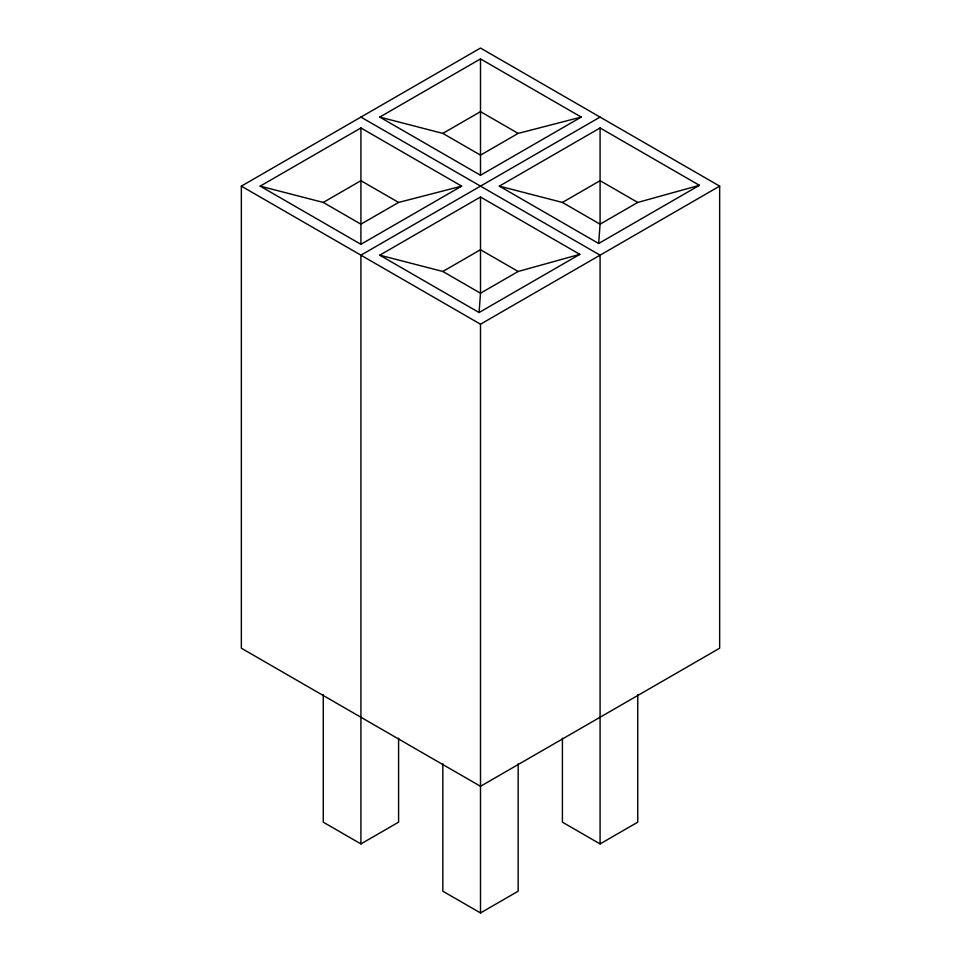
<?xml version="1.0" encoding="UTF-8"?>
<svg xmlns="http://www.w3.org/2000/svg" width="961" height="961" viewBox="0 0 961 961"><rect width="100%" height="100%" fill="white"/><g stroke="black" fill="none" stroke-linecap="round" stroke-linejoin="round"><path stroke-width="1.44" d="M479.083 312.517L480.5 293.225L480.5 197.005L579.831 254.353L479.083 312.517L379.751 255.17L480.5 197.005M598.667 243.481L600.084 224.177L600.084 127.957L699.416 185.317L598.667 243.481L499.336 186.134L600.084 127.957M241.343 186.134L480.5 48.05L719.657 186.134L719.657 648.207L480.5 786.29L241.343 648.207L241.343 186.134L480.5 324.205L719.657 186.134M260.167 186.134L360.916 127.957L461.664 186.134L360.916 244.298L260.167 186.134L323.256 202.435L360.916 224.177L398.587 202.435L461.664 186.134M379.751 117.086L480.5 58.921L581.249 117.086L480.5 175.25L379.751 117.086L442.841 133.399L480.5 155.141L518.159 133.399L581.249 117.086M323.256 202.435L360.916 180.692L398.587 202.435M442.841 133.399L480.5 111.656L518.159 133.399M600.084 117.086L360.916 255.17L360.916 843.914L398.587 822.172L398.587 738.18M379.751 255.17L442.841 271.47L480.5 249.728L518.159 271.47L579.831 254.353M499.336 186.134L562.413 202.435L600.084 180.692L637.744 202.435L699.416 185.317M518.159 271.47L480.5 293.225L442.841 271.47M637.744 202.435L600.084 224.177L562.413 202.435M442.841 763.731L442.841 891.207L480.5 912.95L518.159 891.207L518.159 763.731M562.413 738.18L562.413 822.172L600.084 843.914L637.744 822.172L637.744 694.695M360.916 117.086L600.084 255.17L600.084 843.914M360.916 843.914L323.256 822.172L323.256 694.695M480.5 58.921L480.5 175.25M480.5 324.205L480.5 912.95M360.916 127.957L360.916 244.298"/></g></svg>
